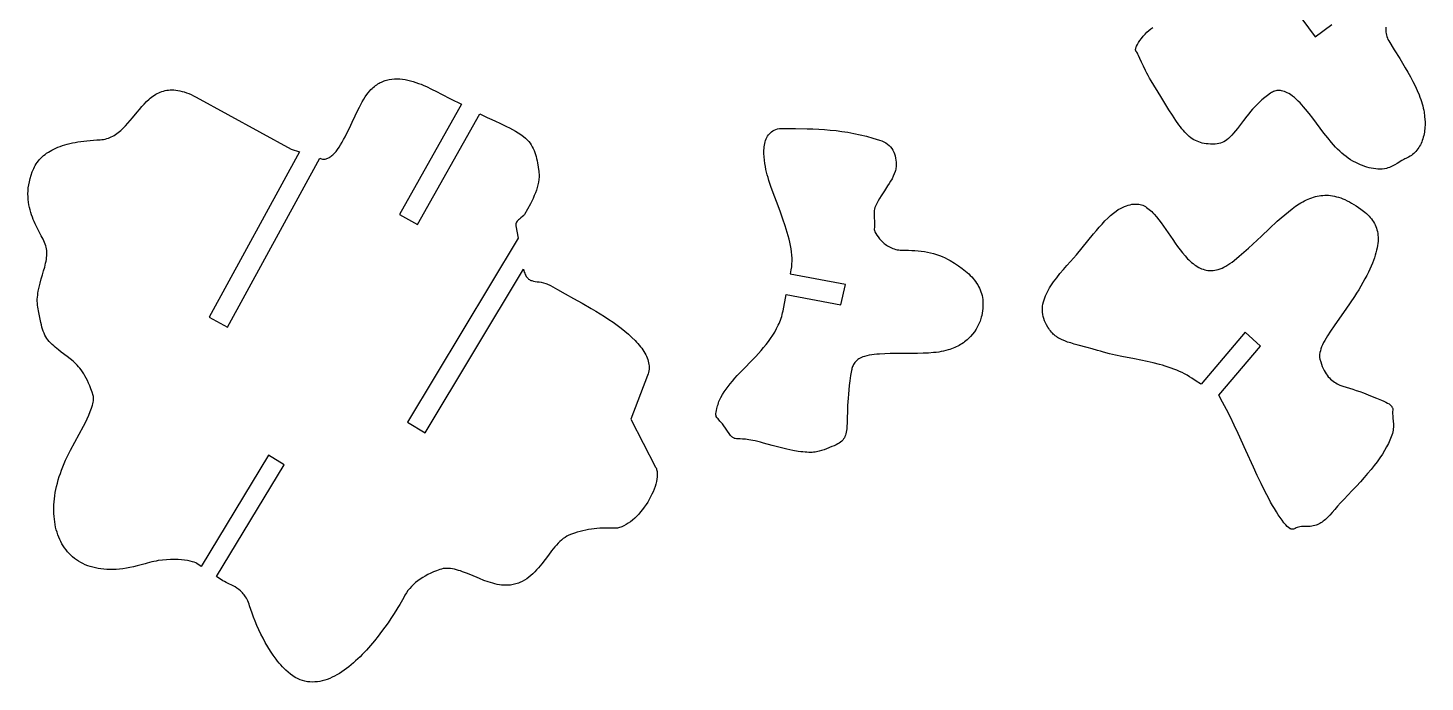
# Model space of a CAD drawing. Extents: x 0 to 754, y 0 to 287.
# Drawn here: x 546.3 to 749.1, y 22.2 to 117.2 of the extents above; entities that cross this region are included whole.
import ezdxf

# ---------------------------------------------------------------- set-up
doc = ezdxf.new("R2010")
doc.units = 0
doc.layers.get('0').update_dxf_attribs({"color": 1, "linetype": 'CONTINUOUS'})

msp = doc.modelspace()

# ---------------------------------------------------------------- linework, layer by layer
for points in [[(728.41, 122.24), (733.13, 115.88), (735.54, 117.67)], [(743.38, 117.25), (743.37, 117.02), (743.38, 116.79), (743.39, 116.56), (743.42, 116.34), (743.47, 116.12), (743.53, 115.9), (743.6, 115.69), (743.69, 115.48), (743.81, 115.28), (744.59, 114), (745.4, 112.7), (745.8, 112.04), (746.19, 111.38), (746.57, 110.72), (746.94, 110.05), (747.3, 109.39), (747.62, 108.74), (747.93, 108.08), (748.2, 107.43), (748.33, 107.11), (748.45, 106.79), (748.56, 106.47), (748.65, 106.15), (748.74, 105.84), (748.82, 105.53), (748.89, 105.22), (748.94, 104.91), (749.01, 104.37), (749.06, 103.83), (749.07, 103.56), (749.07, 103.3), (749.07, 103.03), (749.06, 102.77), (749.04, 102.52), (749.01, 102.26), (748.97, 102.01), (748.93, 101.77), (748.88, 101.52), (748.82, 101.29), (748.75, 101.05), (748.67, 100.83), (748.59, 100.6), (748.49, 100.39), (748.39, 100.18), (748.28, 99.98), (748.16, 99.78), (748.03, 99.59), (747.9, 99.41), (747.75, 99.24), (747.6, 99.08), (747.43, 98.92), (747.26, 98.78), (747.08, 98.64), (746.89, 98.52), (746.69, 98.4), (746.48, 98.29), (746.26, 98.2), (746.12, 98.14), (745.98, 98.07), (745.68, 97.9), (745.03, 97.49), (744.67, 97.27), (744.29, 97.07), (744.09, 96.98), (743.89, 96.9), (743.69, 96.83), (743.48, 96.77), (743.17, 96.7), (742.86, 96.67), (742.55, 96.65), (742.23, 96.66), (741.91, 96.68), (741.58, 96.73), (741.26, 96.79), (740.94, 96.86), (740.62, 96.96), (740.31, 97.06), (740, 97.17), (739.7, 97.29), (739.41, 97.42), (739.12, 97.55), (738.58, 97.83), (738.25, 98.02), (737.92, 98.24), (737.6, 98.47), (737.29, 98.72), (736.98, 98.98), (736.68, 99.27), (736.38, 99.56), (736.09, 99.87), (735.8, 100.19), (735.51, 100.52), (734.95, 101.2), (734.4, 101.9), (733.85, 102.62), (732.78, 104.04), (732.25, 104.73), (731.72, 105.38), (731.45, 105.69), (731.19, 105.99), (730.92, 106.28), (730.65, 106.55), (730.37, 106.81), (730.1, 107.05), (729.82, 107.27), (729.54, 107.47), (729.3, 107.62), (729.07, 107.75), (728.86, 107.85), (728.65, 107.94), (728.45, 108), (728.25, 108.05), (728.07, 108.07), (727.89, 108.09), (727.72, 108.08), (727.55, 108.06), (727.39, 108.03), (727.24, 107.98), (727.09, 107.92), (726.94, 107.85), (726.8, 107.77), (726.66, 107.68), (726.21, 107.36), (725.79, 107.04), (725.39, 106.7), (725.02, 106.37), (724.68, 106.03), (724.35, 105.69), (724.04, 105.35), (723.75, 105.01), (723.48, 104.68), (723.22, 104.35), (722.73, 103.71), (722.29, 103.12), (721.87, 102.58), (721.56, 102.22), (721.28, 101.89), (721.02, 101.6), (720.78, 101.34), (720.54, 101.11), (720.31, 100.92), (720.09, 100.76), (719.86, 100.62), (719.63, 100.51), (719.4, 100.42), (719.15, 100.36), (718.88, 100.32), (718.59, 100.3), (718.29, 100.29), (717.95, 100.3), (717.58, 100.33), (717.28, 100.35), (717, 100.4), (716.73, 100.45), (716.47, 100.52), (716.22, 100.6), (715.97, 100.7), (715.74, 100.81), (715.51, 100.93), (715.28, 101.07), (715.06, 101.22), (714.85, 101.4), (714.63, 101.58), (714.42, 101.79), (714.21, 102.01), (714, 102.25), (713.78, 102.51), (713.56, 102.79), (713.34, 103.08), (712.89, 103.73), (712.41, 104.47), (711.89, 105.29), (710.73, 107.19), (709.33, 109.48), (709.09, 109.87), (708.88, 110.25), (708.68, 110.61), (708.5, 110.96), (708.19, 111.62), (707.92, 112.2), (707.69, 112.72), (707.49, 113.15), (707.4, 113.33), (707.31, 113.49), (707.22, 113.62), (707.14, 113.73), (707.09, 113.8), (707.07, 113.87), (707.05, 113.95), (707.05, 114.05), (707.07, 114.15), (707.09, 114.26), (707.13, 114.38), (707.18, 114.5), (707.31, 114.77), (707.48, 115.05), (707.68, 115.34), (707.91, 115.64), (708.16, 115.94), (708.42, 116.24), (708.7, 116.52), (708.99, 116.79), (709.27, 117.03), (709.55, 117.24)]]:
    msp.add_lwpolyline(points)
for points in [[(584.47, 99.57), (585.71, 99.17), (572.58, 75.16), (575.22, 73.72), (588.62, 98.23), (588.74, 98.19), (588.88, 98.16), (589.01, 98.13), (589.15, 98.12), (589.28, 98.12), (589.41, 98.13), (589.54, 98.16), (589.66, 98.19), (589.79, 98.24), (589.92, 98.29), (590.04, 98.36), (590.16, 98.44), (590.28, 98.52), (590.4, 98.62), (590.52, 98.73), (590.76, 98.96), (590.99, 99.23), (591.21, 99.52), (591.44, 99.85), (591.66, 100.19), (591.87, 100.56), (592.09, 100.95), (592.3, 101.35), (592.51, 101.76), (592.93, 102.62), (593.34, 103.5), (593.76, 104.38), (594.17, 105.24), (594.38, 105.65), (594.59, 106.05), (594.8, 106.44), (595.02, 106.8), (595.23, 107.15), (595.45, 107.47), (595.67, 107.76), (595.9, 108.02), (596.06, 108.2), (596.22, 108.36), (596.39, 108.51), (596.55, 108.65), (596.72, 108.78), (596.89, 108.9), (597.07, 109.02), (597.24, 109.12), (597.42, 109.22), (597.6, 109.3), (597.78, 109.38), (597.96, 109.46), (598.14, 109.52), (598.33, 109.57), (598.7, 109.66), (599.08, 109.72), (599.46, 109.76), (599.84, 109.77), (600.23, 109.75), (600.62, 109.72), (601.01, 109.66), (601.4, 109.58), (601.79, 109.49), (602.19, 109.38), (602.58, 109.25), (602.97, 109.11), (603.35, 108.97), (603.74, 108.81), (604.12, 108.64), (604.87, 108.29), (605.59, 107.93), (606.3, 107.56), (607.61, 106.87), (609.19, 106.07), (600.21, 90.07), (602.83, 88.6), (611.86, 104.7), (612.64, 104.3), (612.94, 104.16), (613.28, 104), (614.03, 103.66), (614.87, 103.28), (615.75, 102.87), (616.19, 102.65), (616.62, 102.42), (617.04, 102.19), (617.45, 101.94), (617.83, 101.69), (618.19, 101.42), (618.51, 101.15), (618.66, 101.01), (618.8, 100.87), (619, 100.65), (619.17, 100.42), (619.33, 100.17), (619.48, 99.91), (619.62, 99.64), (619.74, 99.37), (619.85, 99.08), (619.94, 98.79), (620.03, 98.49), (620.11, 98.19), (620.18, 97.88), (620.24, 97.58), (620.35, 96.95), (620.43, 96.33), (620.45, 96.14), (620.46, 95.94), (620.47, 95.75), (620.46, 95.55), (620.43, 95.16), (620.38, 94.77), (620.3, 94.38), (620.19, 93.98), (620.07, 93.59), (619.93, 93.2), (619.77, 92.81), (619.6, 92.42), (619.41, 92.03), (619.21, 91.64), (618.79, 90.86), (618.36, 90.09), (618.3, 90.02), (618.23, 89.94), (618.05, 89.78), (617.83, 89.6), (617.6, 89.41), (617.49, 89.31), (617.38, 89.2), (617.29, 89.09), (617.21, 88.97), (617.15, 88.85), (617.11, 88.72), (617.1, 88.58), (617.11, 88.44), (617.42, 86.66), (601.36, 59.93), (603.93, 58.38), (618.22, 82.16), (618.27, 81.93), (618.32, 81.72), (618.38, 81.54), (618.45, 81.37), (618.52, 81.22), (618.59, 81.08), (618.68, 80.96), (618.76, 80.86), (618.86, 80.77), (618.95, 80.69), (619.06, 80.62), (619.16, 80.56), (619.27, 80.51), (619.39, 80.47), (619.64, 80.41), (619.9, 80.36), (620.18, 80.32), (620.47, 80.28), (620.78, 80.23), (621.1, 80.16), (621.43, 80.06), (621.6, 80), (621.77, 79.93), (621.95, 79.85), (622.12, 79.75), (623.14, 79.18), (624.27, 78.56), (625.48, 77.89), (626.74, 77.18), (628.04, 76.43), (628.68, 76.05), (629.33, 75.65), (629.96, 75.25), (630.59, 74.83), (631.2, 74.42), (631.79, 73.99), (632.37, 73.56), (632.92, 73.13), (633.44, 72.68), (633.94, 72.24), (634.39, 71.79), (634.61, 71.56), (634.82, 71.33), (635.01, 71.11), (635.2, 70.88), (635.37, 70.65), (635.53, 70.42), (635.68, 70.19), (635.82, 69.95), (635.94, 69.72), (636.05, 69.49), (636.15, 69.26), (636.24, 69.02), (636.31, 68.79), (636.36, 68.56), (636.4, 68.32), (636.42, 68.09), (636.43, 67.86), (636.42, 67.62), (636.39, 67.39), (636.35, 67.16), (636.29, 66.92), (636.21, 66.69), (633.77, 60.36), (637.38, 53.41), (637.44, 53.29), (637.49, 53.16), (637.53, 53.03), (637.56, 52.9), (637.59, 52.75), (637.61, 52.61), (637.62, 52.3), (637.61, 51.98), (637.57, 51.64), (637.51, 51.3), (637.42, 50.94), (637.31, 50.57), (637.17, 50.2), (637.02, 49.83), (636.85, 49.45), (636.66, 49.07), (636.45, 48.69), (636.23, 48.32), (635.99, 47.95), (635.74, 47.6), (635.48, 47.25), (635.21, 46.91), (634.92, 46.59), (634.63, 46.28), (634.34, 45.99), (634.03, 45.72), (633.72, 45.48), (633.41, 45.25), (633.1, 45.05), (632.78, 44.88), (632.47, 44.74), (632.31, 44.69), (632.16, 44.64), (632, 44.59), (631.84, 44.56), (631.69, 44.54), (631.54, 44.52), (631.39, 44.52), (631.24, 44.52), (630.85, 44.54), (630.46, 44.55), (630.07, 44.55), (629.67, 44.54), (629.27, 44.52), (628.86, 44.49), (628.46, 44.45), (628.05, 44.4), (627.64, 44.33), (627.23, 44.26), (626.82, 44.17), (626.41, 44.06), (626, 43.94), (625.59, 43.81), (625.19, 43.66), (624.78, 43.5), (624.5, 43.36), (624.23, 43.2), (623.97, 43.02), (623.71, 42.81), (623.46, 42.59), (623.22, 42.35), (622.98, 42.09), (622.74, 41.82), (622.51, 41.53), (622.28, 41.24), (621.81, 40.63), (621.35, 40.01), (620.87, 39.38), (620.62, 39.08), (620.37, 38.78), (620.11, 38.48), (619.84, 38.2), (619.56, 37.92), (619.28, 37.67), (618.98, 37.42), (618.67, 37.2), (618.35, 36.99), (618.02, 36.8), (617.67, 36.64), (617.49, 36.57), (617.3, 36.5), (617.11, 36.44), (616.92, 36.39), (616.72, 36.35), (616.52, 36.31), (616.32, 36.28), (616.1, 36.26), (615.89, 36.25), (615.67, 36.24), (615.35, 36.25), (615.02, 36.28), (614.7, 36.32), (614.37, 36.38), (614.05, 36.45), (613.73, 36.53), (613.4, 36.63), (613.08, 36.73), (612.44, 36.96), (611.8, 37.21), (610.55, 37.74), (609.94, 37.99), (609.33, 38.22), (609.04, 38.32), (608.75, 38.41), (608.46, 38.5), (608.17, 38.57), (607.89, 38.62), (607.61, 38.67), (607.34, 38.69), (607.07, 38.7), (606.8, 38.69), (606.54, 38.66), (606.29, 38.6), (606.04, 38.53), (605.59, 38.36), (605.16, 38.18), (604.74, 38), (604.33, 37.8), (603.94, 37.59), (603.57, 37.37), (603.21, 37.14), (602.87, 36.9), (602.54, 36.64), (602.23, 36.37), (601.95, 36.09), (601.68, 35.8), (601.43, 35.49), (601.2, 35.16), (600.99, 34.82), (600.81, 34.47), (600.62, 34.11), (600.23, 33.45), (599.97, 33.02), (599.67, 32.53), (599.33, 32), (598.95, 31.42), (598.54, 30.81), (598.09, 30.18), (597.61, 29.52), (597.09, 28.85), (596.55, 28.18), (595.99, 27.51), (595.4, 26.84), (594.79, 26.2), (594.47, 25.88), (594.16, 25.57), (593.83, 25.27), (593.51, 24.98), (593.18, 24.7), (592.84, 24.43), (592.5, 24.17), (592.16, 23.92), (591.82, 23.68), (591.47, 23.46), (591.12, 23.25), (590.77, 23.06), (590.42, 22.89), (590.07, 22.73), (589.71, 22.59), (589.35, 22.47), (588.99, 22.37), (588.64, 22.29), (588.28, 22.24), (587.92, 22.21), (587.56, 22.2), (587.2, 22.21), (586.84, 22.25), (586.48, 22.32), (586.13, 22.42), (585.77, 22.54), (585.42, 22.69), (585.07, 22.87), (584.72, 23.09), (584.37, 23.33), (584.03, 23.61), (583.69, 23.93), (583.44, 24.17), (583.2, 24.43), (582.96, 24.69), (582.73, 24.96), (582.51, 25.23), (582.29, 25.51), (581.86, 26.09), (581.46, 26.69), (581.08, 27.3), (580.72, 27.92), (580.39, 28.55), (580.07, 29.17), (579.77, 29.8), (579.5, 30.42), (579.25, 31.02), (579.01, 31.62), (578.8, 32.19), (578.61, 32.75), (578.44, 33.27), (578.36, 33.52), (578.27, 33.75), (578.18, 33.97), (578.08, 34.17), (577.97, 34.36), (577.87, 34.55), (577.75, 34.72), (577.64, 34.88), (577.52, 35.02), (577.39, 35.16), (577.27, 35.3), (577.14, 35.42), (576.87, 35.64), (576.6, 35.83), (576.33, 36), (576.06, 36.15), (575.79, 36.29), (575.52, 36.42), (575.02, 36.66), (574.79, 36.78), (574.57, 36.91), (573.65, 37.52), (583.45, 53.75), (581.17, 55.12), (571.43, 38.98), (570.8, 39.4), (570.64, 39.49), (570.41, 39.58), (570.14, 39.66), (569.81, 39.75), (569.43, 39.82), (569.01, 39.89), (568.56, 39.94), (568.06, 39.98), (567.53, 39.99), (566.98, 39.99), (566.4, 39.96), (565.8, 39.91), (565.18, 39.83), (564.86, 39.77), (564.55, 39.71), (564.23, 39.64), (563.9, 39.56), (563.58, 39.47), (563.26, 39.37), (562.69, 39.2), (562.14, 39.05), (561.61, 38.92), (561.08, 38.81), (560.56, 38.72), (560.06, 38.64), (559.57, 38.58), (559.09, 38.55), (558.62, 38.53), (558.16, 38.52), (557.72, 38.54), (557.28, 38.57), (556.86, 38.62), (556.45, 38.68), (556.06, 38.76), (555.67, 38.86), (555.3, 38.97), (554.94, 39.09), (554.59, 39.23), (554.26, 39.39), (553.93, 39.56), (553.62, 39.74), (553.32, 39.94), (553.04, 40.15), (552.76, 40.37), (552.5, 40.61), (552.26, 40.85), (552.02, 41.11), (551.8, 41.38), (551.59, 41.67), (551.39, 41.96), (551.21, 42.27), (551.04, 42.58), (550.88, 42.91), (550.74, 43.24), (550.61, 43.59), (550.49, 43.94), (550.38, 44.3), (550.29, 44.67), (550.21, 45.05), (550.15, 45.44), (550.1, 45.84), (550.06, 46.24), (550.03, 46.65), (550.02, 47.07), (550.03, 47.49), (550.04, 47.92), (550.07, 48.36), (550.12, 48.8), (550.17, 49.24), (550.24, 49.7), (550.33, 50.15), (550.43, 50.61), (550.54, 51.08), (550.67, 51.55), (550.81, 52.02), (550.97, 52.49), (551.14, 52.97), (551.32, 53.45), (551.52, 53.94), (551.73, 54.42), (551.96, 54.91), (552.2, 55.39), (552.46, 55.88), (553.71, 58.18), (554.31, 59.33), (554.6, 59.89), (554.86, 60.43), (555.1, 60.96), (555.31, 61.47), (555.49, 61.95), (555.63, 62.39), (555.69, 62.61), (555.73, 62.81), (555.77, 63), (555.79, 63.19), (555.79, 63.36), (555.79, 63.52), (555.77, 63.67), (555.74, 63.81), (555.57, 64.3), (555.41, 64.76), (555.24, 65.19), (555.07, 65.59), (554.9, 65.97), (554.72, 66.32), (554.54, 66.65), (554.36, 66.95), (554.18, 67.24), (553.99, 67.5), (553.8, 67.75), (553.6, 67.98), (553.41, 68.2), (553.21, 68.41), (553.01, 68.6), (552.81, 68.78), (552.4, 69.13), (551.98, 69.45), (551.11, 70.09), (550.68, 70.43), (550.23, 70.79), (550.01, 70.99), (549.78, 71.2), (549.55, 71.42), (549.33, 71.66), (549.16, 71.86), (549, 72.08), (548.86, 72.32), (548.73, 72.57), (548.61, 72.84), (548.5, 73.12), (548.4, 73.42), (548.3, 73.73), (548.22, 74.06), (548.14, 74.39), (547.99, 75.1), (547.85, 75.85), (547.7, 76.64), (547.66, 76.92), (547.64, 77.2), (547.63, 77.48), (547.63, 77.77), (547.65, 78.06), (547.68, 78.35), (547.72, 78.64), (547.77, 78.93), (547.9, 79.53), (548.05, 80.12), (548.21, 80.71), (548.38, 81.3), (548.55, 81.88), (548.71, 82.45), (548.84, 83.01), (548.9, 83.29), (548.95, 83.56), (548.98, 83.83), (549.01, 84.09), (549.02, 84.35), (549.02, 84.6), (549.01, 84.84), (548.98, 85.08), (548.93, 85.31), (548.87, 85.54), (548.79, 85.77), (548.69, 86), (548.47, 86.48), (548.21, 87), (547.92, 87.54), (547.63, 88.12), (547.34, 88.72), (547.19, 89.04), (547.05, 89.36), (546.92, 89.69), (546.8, 90.03), (546.68, 90.38), (546.58, 90.73), (546.49, 91.1), (546.41, 91.48), (546.35, 91.86), (546.3, 92.25), (546.28, 92.66), (546.27, 93.07), (546.28, 93.49), (546.32, 93.93), (546.38, 94.37), (546.47, 94.82), (546.58, 95.29), (546.72, 95.76), (546.9, 96.25), (547.1, 96.74), (547.21, 96.98), (547.34, 97.21), (547.47, 97.43), (547.62, 97.64), (547.78, 97.85), (547.95, 98.05), (548.13, 98.25), (548.33, 98.44), (548.53, 98.62), (548.75, 98.79), (548.98, 98.96), (549.23, 99.12), (549.48, 99.28), (549.75, 99.43), (550.03, 99.57), (550.33, 99.7), (550.63, 99.83), (550.95, 99.95), (551.28, 100.07), (551.62, 100.17), (551.98, 100.27), (552.35, 100.37), (552.73, 100.46), (553.12, 100.54), (553.53, 100.61), (553.95, 100.68), (554.39, 100.74), (554.83, 100.79), (555.29, 100.84), (555.76, 100.87), (556.25, 100.91), (556.75, 100.93), (557, 100.95), (557.24, 100.98), (557.48, 101.03), (557.71, 101.09), (557.94, 101.16), (558.16, 101.24), (558.37, 101.34), (558.58, 101.44), (558.78, 101.56), (558.98, 101.68), (559.18, 101.82), (559.37, 101.96), (559.56, 102.11), (559.74, 102.27), (560.1, 102.6), (560.45, 102.96), (560.79, 103.34), (561.12, 103.73), (561.45, 104.13), (562.11, 104.94), (562.44, 105.34), (562.78, 105.73), (563.13, 106.1), (563.48, 106.46), (563.85, 106.8), (564.03, 106.96), (564.22, 107.11), (564.42, 107.26), (564.62, 107.39), (564.83, 107.52), (565.03, 107.63), (565.25, 107.74), (565.47, 107.84), (565.7, 107.92), (565.93, 108), (566.17, 108.06), (566.41, 108.1), (566.66, 108.14), (566.92, 108.16), (567.19, 108.16), (567.46, 108.16), (567.74, 108.13), (568.03, 108.09), (568.33, 108.03), (568.64, 107.95), (568.95, 107.86), (569.28, 107.75), (569.61, 107.62), (569.96, 107.47), (570.31, 107.3), (570.68, 107.1), (584.47, 99.57)], [(669.9, 100.88), (670.22, 100.76), (670.51, 100.63), (670.78, 100.47), (671.03, 100.29), (671.26, 100.09), (671.47, 99.88), (671.65, 99.65), (671.81, 99.4), (671.95, 99.14), (672.06, 98.86), (672.15, 98.57), (672.22, 98.27), (672.27, 97.96), (672.3, 97.65), (672.3, 97.32), (672.28, 96.98), (672.26, 96.81), (672.23, 96.64), (672.19, 96.47), (672.15, 96.3), (672.03, 95.96), (671.87, 95.62), (671.7, 95.27), (671.5, 94.92), (671.29, 94.57), (671.06, 94.22), (670.59, 93.5), (670.11, 92.78), (669.89, 92.41), (669.67, 92.04), (669.48, 91.66), (669.3, 91.28), (669.22, 91.07), (669.16, 90.85), (669.12, 90.64), (669.1, 90.42), (669.09, 90.2), (669.09, 89.98), (669.11, 89.55), (669.14, 89.13), (669.16, 88.73), (669.17, 88.53), (669.16, 88.35), (669.14, 88.17), (669.11, 88), (669.11, 87.95), (669.11, 87.89), (669.15, 87.74), (669.22, 87.55), (669.34, 87.33), (669.48, 87.09), (669.67, 86.83), (669.88, 86.55), (670.13, 86.28), (670.4, 86.01), (670.55, 85.88), (670.71, 85.76), (670.88, 85.64), (671.05, 85.52), (671.23, 85.41), (671.41, 85.31), (671.61, 85.22), (671.81, 85.14), (672.01, 85.07), (672.23, 85.01), (672.44, 84.96), (672.67, 84.92), (672.9, 84.9), (673.14, 84.9), (673.61, 84.9), (674.08, 84.89), (674.55, 84.87), (675.02, 84.84), (675.48, 84.8), (675.94, 84.75), (676.4, 84.68), (676.85, 84.61), (677.29, 84.51), (677.73, 84.4), (678.16, 84.28), (678.57, 84.14), (678.99, 83.98), (679.39, 83.8), (679.77, 83.61), (680.15, 83.39), (680.75, 83.01), (681.33, 82.63), (681.87, 82.25), (682.12, 82.05), (682.37, 81.85), (682.61, 81.65), (682.84, 81.44), (683.05, 81.23), (683.26, 81.02), (683.46, 80.8), (683.64, 80.58), (683.82, 80.35), (683.98, 80.12), (684.13, 79.88), (684.27, 79.64), (684.39, 79.39), (684.51, 79.13), (684.6, 78.86), (684.69, 78.59), (684.76, 78.31), (684.82, 78.02), (684.86, 77.73), (684.88, 77.42), (684.89, 77.11), (684.89, 76.78), (684.87, 76.45), (684.83, 76.11), (684.78, 75.75), (684.71, 75.39), (684.66, 75.18), (684.6, 74.98), (684.47, 74.58), (684.31, 74.18), (684.12, 73.8), (683.9, 73.42), (683.65, 73.05), (683.38, 72.7), (683.09, 72.36), (682.93, 72.2), (682.76, 72.04), (682.59, 71.89), (682.42, 71.74), (682.23, 71.59), (682.05, 71.46), (681.85, 71.32), (681.65, 71.19), (681.45, 71.07), (681.24, 70.96), (681.02, 70.85), (680.8, 70.75), (680.57, 70.65), (680.34, 70.56), (680.11, 70.48), (679.86, 70.41), (679.53, 70.32), (679.18, 70.24), (678.83, 70.17), (678.47, 70.11), (678.11, 70.06), (677.73, 70.02), (676.97, 69.96), (676.2, 69.92), (675.41, 69.9), (674.61, 69.9), (673.81, 69.9), (672.21, 69.9), (671.41, 69.89), (670.63, 69.86), (669.87, 69.81), (669.49, 69.78), (669.12, 69.74), (668.75, 69.69), (668.4, 69.63), (668.05, 69.56), (667.7, 69.48), (667.47, 69.42), (667.26, 69.33), (667.06, 69.24), (666.88, 69.13), (666.72, 69.01), (666.57, 68.88), (666.44, 68.74), (666.32, 68.6), (666.21, 68.45), (666.12, 68.3), (666.04, 68.15), (665.97, 68), (665.92, 67.85), (665.87, 67.71), (665.84, 67.57), (665.81, 67.44), (665.69, 66.68), (665.58, 65.95), (665.49, 65.26), (665.42, 64.61), (665.36, 64), (665.31, 63.42), (665.25, 62.36), (665.21, 61.43), (665.19, 60.61), (665.18, 59.89), (665.15, 59.26), (665.13, 58.98), (665.1, 58.72), (665.06, 58.48), (665.01, 58.25), (664.95, 58.04), (664.87, 57.84), (664.78, 57.66), (664.67, 57.49), (664.55, 57.33), (664.4, 57.18), (664.23, 57.03), (664.03, 56.9), (663.81, 56.76), (663.57, 56.64), (663.29, 56.51), (662.98, 56.39), (662.19, 56.07), (661.83, 55.93), (661.48, 55.8), (661.11, 55.7), (660.93, 55.65), (660.73, 55.62), (660.53, 55.58), (660.32, 55.56), (660.1, 55.54), (659.86, 55.54), (659.61, 55.54), (659.35, 55.55), (659.07, 55.57), (658.76, 55.6), (658.44, 55.64), (658.09, 55.69), (657.32, 55.82), (656.45, 56.01), (655.45, 56.25), (654.31, 56.55), (653.03, 56.9), (652.6, 57.02), (652.21, 57.12), (651.84, 57.21), (651.51, 57.28), (650.91, 57.38), (650.42, 57.45), (650, 57.48), (649.66, 57.5), (649.37, 57.51), (649.14, 57.52), (648.94, 57.55), (648.85, 57.57), (648.76, 57.6), (648.68, 57.64), (648.6, 57.69), (648.52, 57.75), (648.44, 57.82), (648.26, 58.01), (648.06, 58.27), (647.82, 58.61), (647.54, 59.04), (647.3, 59.38), (647.09, 59.67), (646.89, 59.9), (646.72, 60.09), (646.44, 60.39), (646.33, 60.51), (646.25, 60.62), (646.19, 60.73), (646.15, 60.85), (646.13, 60.99), (646.13, 61.16), (646.16, 61.37), (646.21, 61.62), (646.28, 61.93), (646.38, 62.3), (646.44, 62.51), (646.51, 62.72), (646.58, 62.92), (646.67, 63.13), (646.86, 63.53), (647.08, 63.93), (647.33, 64.33), (647.6, 64.73), (647.89, 65.12), (648.2, 65.51), (648.53, 65.9), (648.88, 66.29), (649.24, 66.69), (649.6, 67.08), (650.37, 67.87), (651.14, 68.67), (651.92, 69.48), (652.31, 69.9), (652.68, 70.32), (653.05, 70.75), (653.41, 71.19), (653.75, 71.63), (654.08, 72.08), (654.39, 72.54), (654.68, 73.01), (654.95, 73.5), (655.19, 73.99), (655.3, 74.24), (655.41, 74.49), (655.51, 74.75), (655.6, 75.01), (655.68, 75.27), (655.76, 75.54), (655.82, 75.81), (655.88, 76.08), (656.35, 78.44), (664.27, 76.96), (664.93, 79.89), (656.93, 81.39), (656.94, 81.44), (657.06, 82.06), (657.13, 82.47), (657.17, 82.89), (657.19, 83.31), (657.18, 83.75), (657.16, 84.19), (657.11, 84.65), (657.05, 85.1), (656.97, 85.57), (656.87, 86.04), (656.76, 86.51), (656.63, 86.99), (656.5, 87.47), (656.35, 87.96), (656.2, 88.44), (655.86, 89.41), (655.51, 90.39), (655.15, 91.35), (654.44, 93.23), (654.12, 94.13), (653.83, 95), (653.7, 95.43), (653.58, 95.84), (653.47, 96.24), (653.39, 96.63), (653.31, 97.04), (653.23, 97.48), (653.17, 97.95), (653.12, 98.43), (653.1, 98.93), (653.1, 99.18), (653.11, 99.43), (653.12, 99.67), (653.15, 99.92), (653.18, 100.15), (653.23, 100.39), (653.28, 100.62), (653.35, 100.84), (653.43, 101.05), (653.52, 101.25), (653.63, 101.44), (653.75, 101.63), (653.89, 101.79), (654.05, 101.95), (654.22, 102.09), (654.41, 102.22), (654.61, 102.32), (654.84, 102.41), (655.08, 102.49), (655.35, 102.54), (655.63, 102.57), (655.94, 102.58), (657.68, 102.56), (659.38, 102.53), (660.22, 102.5), (661.05, 102.46), (661.89, 102.41), (662.73, 102.34), (663.57, 102.25), (664.43, 102.14), (665.29, 102.01), (666.17, 101.85), (667.07, 101.65), (667.99, 101.43), (668.93, 101.17), (669.9, 100.88)], [(708.28, 91.33), (708.47, 91.22), (708.66, 91.1), (708.84, 90.96), (709.03, 90.82), (709.21, 90.66), (709.39, 90.49), (709.57, 90.32), (709.75, 90.13), (710.1, 89.74), (710.44, 89.31), (710.78, 88.86), (711.12, 88.39), (711.8, 87.42), (712.47, 86.42), (712.82, 85.92), (713.16, 85.44), (713.51, 84.96), (713.87, 84.51), (714.24, 84.07), (714.61, 83.66), (714.8, 83.47), (714.99, 83.29), (715.19, 83.11), (715.39, 82.95), (715.59, 82.79), (715.79, 82.65), (716, 82.52), (716.21, 82.4), (716.43, 82.29), (716.64, 82.2), (716.87, 82.12), (717.09, 82.05), (717.32, 82), (717.56, 81.96), (717.79, 81.94), (718.04, 81.94), (718.29, 81.95), (718.54, 81.98), (718.8, 82.03), (719.06, 82.1), (719.33, 82.19), (719.6, 82.3), (719.88, 82.43), (720.16, 82.58), (720.45, 82.75), (720.75, 82.95), (721.05, 83.17), (721.36, 83.41), (722.07, 84.01), (722.77, 84.6), (723.44, 85.2), (724.09, 85.79), (725.33, 86.94), (726.5, 88.05), (727.62, 89.09), (728.17, 89.57), (728.71, 90.04), (729.24, 90.47), (729.76, 90.88), (730.28, 91.26), (730.8, 91.6), (731.06, 91.76), (731.32, 91.91), (731.58, 92.05), (731.84, 92.18), (732.1, 92.3), (732.36, 92.41), (732.63, 92.51), (732.89, 92.59), (733.15, 92.67), (733.42, 92.73), (733.69, 92.79), (733.96, 92.83), (734.23, 92.85), (734.51, 92.87), (734.79, 92.87), (735.07, 92.86), (735.35, 92.83), (735.64, 92.79), (735.93, 92.73), (736.23, 92.66), (736.52, 92.58), (736.83, 92.48), (737.13, 92.36), (737.44, 92.23), (737.76, 92.08), (738.08, 91.92), (738.41, 91.74), (738.74, 91.54), (739.07, 91.33), (739.41, 91.09), (739.76, 90.84), (740.12, 90.57), (740.34, 90.39), (740.55, 90.21), (740.75, 90.02), (740.94, 89.83), (741.12, 89.63), (741.29, 89.43), (741.44, 89.22), (741.58, 89.01), (741.71, 88.79), (741.83, 88.56), (741.93, 88.33), (742.02, 88.09), (742.09, 87.84), (742.16, 87.59), (742.2, 87.32), (742.24, 87.05), (742.25, 86.77), (742.26, 86.48), (742.25, 86.18), (742.22, 85.87), (742.18, 85.55), (742.12, 85.22), (742.04, 84.88), (741.95, 84.53), (741.84, 84.16), (741.72, 83.78), (741.58, 83.39), (741.42, 82.99), (741.24, 82.58), (741.05, 82.15), (740.84, 81.7), (740.61, 81.24), (740.33, 80.71), (740.04, 80.18), (739.74, 79.67), (739.44, 79.16), (739.14, 78.67), (738.83, 78.18), (738.21, 77.24), (737.59, 76.35), (736.99, 75.49), (735.86, 73.89), (735.36, 73.15), (734.9, 72.45), (734.7, 72.11), (734.51, 71.79), (734.34, 71.47), (734.19, 71.16), (734.06, 70.87), (733.95, 70.58), (733.87, 70.3), (733.8, 70.03), (733.77, 69.77), (733.75, 69.52), (733.77, 69.28), (733.79, 69.16), (733.82, 69.05), (733.92, 68.68), (734.03, 68.33), (734.15, 68.01), (734.28, 67.71), (734.41, 67.44), (734.55, 67.18), (734.7, 66.94), (734.85, 66.73), (735.01, 66.52), (735.18, 66.34), (735.35, 66.17), (735.53, 66.02), (735.72, 65.87), (735.91, 65.74), (736.1, 65.62), (736.3, 65.51), (736.51, 65.41), (736.72, 65.32), (737.16, 65.15), (737.61, 64.99), (738.09, 64.85), (738.57, 64.7), (739.08, 64.54), (739.59, 64.37), (740.12, 64.16), (741.13, 63.75), (742.01, 63.41), (742.76, 63.11), (743.08, 62.97), (743.37, 62.84), (743.62, 62.7), (743.84, 62.57), (744.02, 62.44), (744.17, 62.3), (744.23, 62.22), (744.27, 62.15), (744.31, 62.07), (744.35, 61.99), (744.37, 61.91), (744.38, 61.83), (744.38, 61.74), (744.37, 61.65), (744.36, 61.46), (744.35, 61.28), (744.36, 61.09), (744.37, 60.89), (744.4, 60.49), (744.44, 60.07), (744.47, 59.64), (744.47, 59.42), (744.47, 59.2), (744.45, 58.98), (744.43, 58.75), (744.38, 58.52), (744.33, 58.29), (744.25, 58.06), (744.17, 57.82), (743.98, 57.33), (743.75, 56.84), (743.49, 56.33), (743.2, 55.81), (742.87, 55.29), (742.51, 54.75), (742.11, 54.19), (741.69, 53.63), (741.23, 53.06), (740.74, 52.47), (740.22, 51.87), (739.68, 51.26), (739.1, 50.63), (738.5, 49.99), (737.86, 49.34), (737.31, 48.76), (736.81, 48.22), (736.36, 47.72), (735.96, 47.25), (735.59, 46.83), (735.24, 46.44), (734.91, 46.1), (734.6, 45.79), (734.44, 45.66), (734.28, 45.53), (734.12, 45.41), (733.95, 45.3), (733.79, 45.2), (733.61, 45.12), (733.43, 45.04), (733.25, 44.97), (733.05, 44.91), (732.85, 44.86), (732.64, 44.82), (732.41, 44.79), (732.17, 44.77), (731.92, 44.76), (731.66, 44.76), (731.37, 44.77), (731.24, 44.78), (731.12, 44.77), (730.89, 44.75), (730.7, 44.7), (730.53, 44.64), (730.37, 44.57), (730.23, 44.51), (730.1, 44.45), (729.97, 44.41), (729.85, 44.38), (729.78, 44.38), (729.72, 44.38), (729.65, 44.4), (729.58, 44.42), (729.5, 44.45), (729.43, 44.49), (729.26, 44.62), (729.06, 44.79), (728.84, 45.03), (728.59, 45.33), (728.32, 45.69), (728.04, 46.07), (727.76, 46.48), (727.49, 46.92), (727.21, 47.37), (726.93, 47.84), (726.66, 48.33), (726.38, 48.84), (725.83, 49.91), (725.27, 51.02), (724.72, 52.18), (724.17, 53.38), (723.05, 55.82), (721.94, 58.27), (721.38, 59.47), (720.82, 60.64), (720.25, 61.76), (719.68, 62.84), (719.15, 63.84), (725.17, 70.94), (722.96, 72.97), (716.56, 65.42), (716.48, 65.47), (715.87, 65.87), (715.23, 66.3), (714.89, 66.52), (714.54, 66.74), (714.17, 66.94), (713.8, 67.12), (713.41, 67.3), (713.02, 67.47), (712.62, 67.63), (712.21, 67.78), (711.79, 67.92), (711.37, 68.05), (710.94, 68.18), (710.5, 68.3), (709.61, 68.52), (708.71, 68.73), (707.8, 68.92), (706.89, 69.11), (705.06, 69.48), (704.15, 69.67), (703.26, 69.87), (702.38, 70.09), (701.95, 70.21), (701.53, 70.33), (700.73, 70.56), (700, 70.77), (698.72, 71.12), (698.16, 71.27), (697.65, 71.42), (697.19, 71.56), (696.77, 71.71), (696.38, 71.87), (696.03, 72.05), (695.86, 72.14), (695.7, 72.24), (695.55, 72.35), (695.39, 72.46), (695.25, 72.59), (695.11, 72.72), (694.97, 72.86), (694.83, 73.01), (694.7, 73.17), (694.57, 73.35), (694.44, 73.53), (694.31, 73.73), (694.12, 74.04), (693.96, 74.36), (693.83, 74.66), (693.72, 74.97), (693.64, 75.28), (693.58, 75.58), (693.55, 75.88), (693.53, 76.18), (693.54, 76.48), (693.56, 76.78), (693.61, 77.08), (693.67, 77.38), (693.76, 77.67), (693.86, 77.97), (693.97, 78.26), (694.1, 78.56), (694.25, 78.85), (694.41, 79.14), (694.58, 79.44), (694.76, 79.73), (694.96, 80.02), (695.16, 80.31), (695.61, 80.9), (696.08, 81.49), (696.58, 82.08), (697.09, 82.67), (697.62, 83.27), (698.04, 83.74), (698.46, 84.24), (699.3, 85.25), (700.13, 86.27), (700.96, 87.28), (701.37, 87.76), (701.78, 88.24), (702.19, 88.69), (702.61, 89.13), (703.02, 89.54), (703.43, 89.92), (703.84, 90.27), (704.04, 90.43), (704.25, 90.58), (704.54, 90.78), (704.84, 90.96), (705.13, 91.11), (705.42, 91.24), (705.71, 91.35), (705.99, 91.44), (706.26, 91.5), (706.53, 91.55), (706.79, 91.58), (707.04, 91.59), (707.28, 91.59), (707.51, 91.57), (707.72, 91.53), (707.92, 91.48), (708.11, 91.41), (708.28, 91.33)]]:
    msp.add_lwpolyline(points, close=True)

doc.saveas('drawing.dxf')
